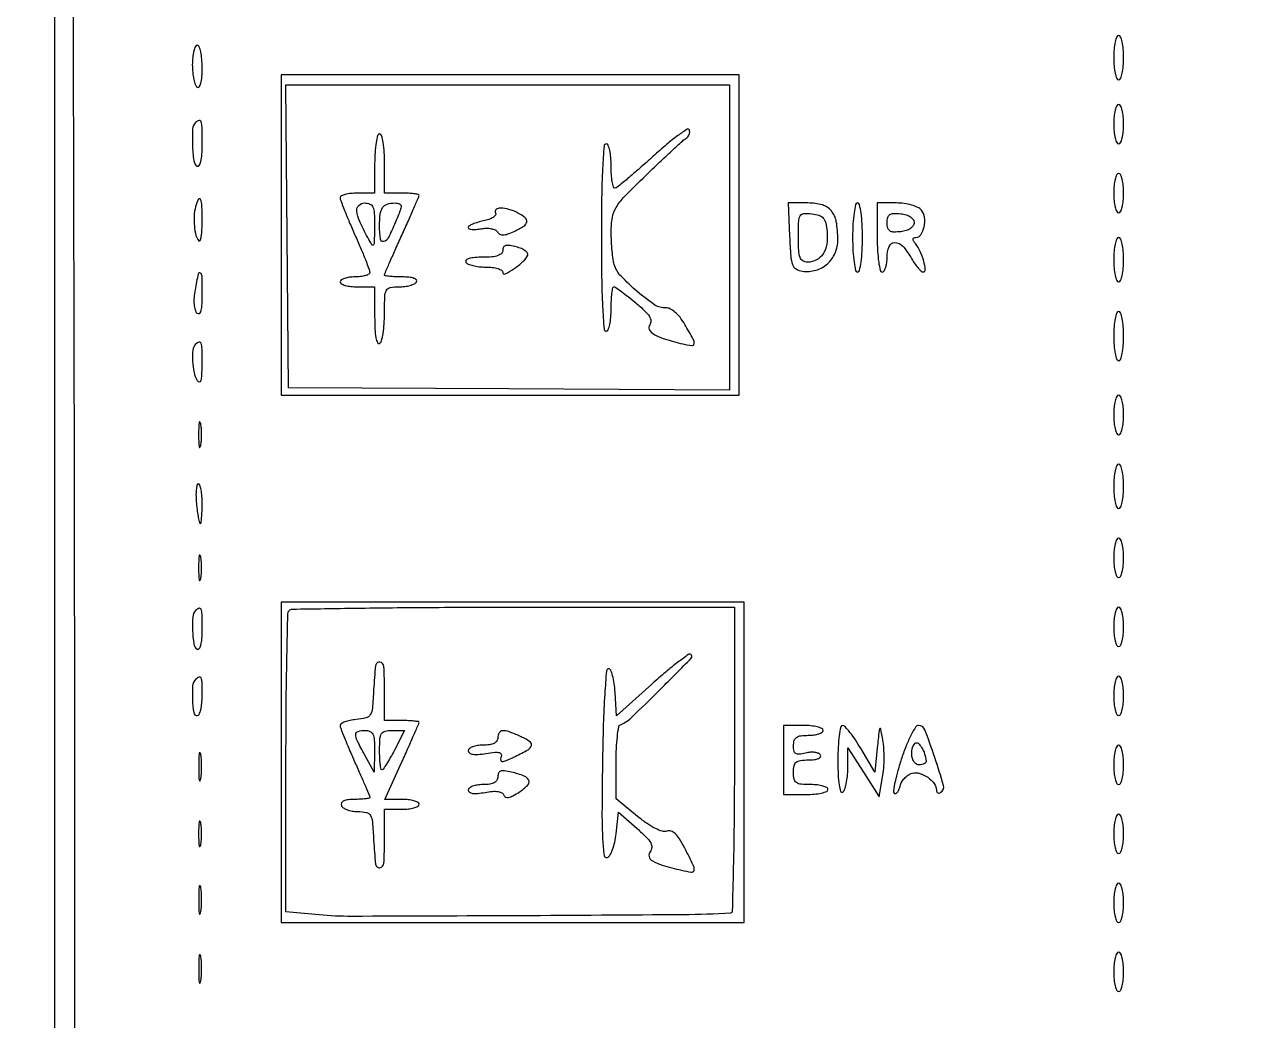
# Model space of a CAD drawing. Header units: millimetres. Extents: x 42961 to 43381, y 28224 to 28521.
# Drawn here: x 43119.85 to 43142.12, y 28330.72 to 28348.87 of the extents above; entities that cross this region are included whole.
import ezdxf

# ---------------------------------------------------------------- set-up
doc = ezdxf.new("R2010")
doc.units = ezdxf.units.MM

msp = doc.modelspace()

# ---------------------------------------------------------------- linework, layer by layer
for points in [[(43120.393, 28372.918), (43120.394, 28347.157), (43120.395, 28321.396), (43137.249, 28321.336, 0.000121), (43144.172, 28321.314, 0.000124), (43151.037, 28321.294, 0.00012), (43156.994, 28321.28, 0.000523), (43160.519, 28321.277), (43166.936, 28321.277)], [(43120.772, 28321.755), (43120.766, 28335.01, 0.000338), (43120.759, 28340.97, 0.000211), (43120.743, 28347.953, 0.000212), (43120.722, 28354.834, 0.000386), (43120.698, 28360.457)]]:
    msp.add_lwpolyline(points, format="xyb")
for points in [[(43122.908, 28348.136, 0.023552), (43122.915, 28347.996, 0.030444), (43122.935, 28347.869, 0.031293), (43122.963, 28347.769, 0.17067), (43122.998, 28347.726, 0.397171), (43123.035, 28347.734, 0.091154), (43123.064, 28347.797, 0.045191), (43123.082, 28347.914, 0.016966), (43123.088, 28348.08, 0.020671), (43123.081, 28348.237, 0.033326), (43123.062, 28348.369, 0.036254), (43123.033, 28348.465, 0.312055), (43122.998, 28348.489, 0.293924), (43122.963, 28348.467, 0.044731), (43122.935, 28348.386, 0.038191), (43122.915, 28348.271, 0.023957)], [(43139.703, 28348.265, 0.020945), (43139.71, 28348.11, 0.033738), (43139.729, 28347.98, 0.036969), (43139.758, 28347.885, 0.31052), (43139.793, 28347.861, 0.31052), (43139.828, 28347.885, 0.036969), (43139.856, 28347.98, 0.033738), (43139.876, 28348.11, 0.020945), (43139.883, 28348.265, 0.020945), (43139.876, 28348.42, 0.033738), (43139.856, 28348.55, 0.036969), (43139.828, 28348.645, 0.31052), (43139.793, 28348.669, 0.31052), (43139.758, 28348.645, 0.036969), (43139.729, 28348.55, 0.033738), (43139.71, 28348.42, 0.020945)], [(43139.703, 28347.053, 0.023598), (43139.71, 28346.915, 0.037669), (43139.729, 28346.799, 0.04382), (43139.758, 28346.716, 0.295869), (43139.793, 28346.693, 0.295869), (43139.828, 28346.716, 0.04382), (43139.856, 28346.799, 0.037669), (43139.876, 28346.915, 0.023598), (43139.883, 28347.053, 0.023598), (43139.876, 28347.19, 0.037669), (43139.856, 28347.306, 0.04382), (43139.828, 28347.389, 0.295869), (43139.793, 28347.412, 0.295869), (43139.758, 28347.389, 0.04382), (43139.729, 28347.306, 0.037669), (43139.71, 28347.19, 0.023598)], [(43122.968, 28347.082, 0.18352), (43122.914, 28346.961, 0.024284), (43122.91, 28346.674, 0.022912), (43122.934, 28346.388, 0.225686), (43122.998, 28346.289, 0.420328), (43123.035, 28346.298, 0.077973), (43123.064, 28346.371, 0.040398), (43123.082, 28346.502, 0.014995), (43123.088, 28346.688, 0.00475), (43123.085, 28346.992, 0.069039), (43123.068, 28347.098, 0.409109), (43123.03, 28347.119, 0.127723)], [(43131.306, 28346.467, -0.004694), (43131.06, 28346.246, -0.007144), (43130.842, 28346.06, -0.003127), (43130.654, 28345.905, -0.158321), (43130.61, 28345.888, -0.353833), (43130.583, 28345.908, -0.024088), (43130.562, 28346.005, -0.025974), (43130.547, 28346.134, -0.015678), (43130.542, 28346.289, 0.020945), (43130.536, 28346.444, 0.033738), (43130.516, 28346.575, 0.036969), (43130.487, 28346.669, 0.31052), (43130.452, 28346.693, 0.393821), (43130.412, 28346.655, 0.004385), (43130.386, 28346.244, 0.009325), (43130.368, 28345.711, 0.003821), (43130.363, 28344.987, 0.003821), (43130.368, 28344.263, 0.009325), (43130.386, 28343.729, 0.004385), (43130.412, 28343.319, 0.393821), (43130.452, 28343.28, 0.31052), (43130.487, 28343.304, 0.036969), (43130.516, 28343.399, 0.033738), (43130.536, 28343.53, 0.020945), (43130.542, 28343.685, -0.011835), (43130.546, 28343.84, -0.019517), (43130.557, 28343.97, -0.014286), (43130.573, 28344.072, -0.361706), (43130.593, 28344.089, -0.153424), (43130.626, 28344.079, -0.00572), (43130.731, 28344.003, -0.009896), (43130.854, 28343.909, -0.006747), (43130.991, 28343.798, -0.016377), (43131.152, 28343.653, -0.061275), (43131.239, 28343.547, -0.120519), (43131.266, 28343.465, -0.196229), (43131.244, 28343.395, 0.305109), (43131.236, 28343.311, 0.139912), (43131.317, 28343.227, 0.055313), (43131.513, 28343.141, 0.014001), (43131.848, 28343.047, 0.031315), (43132.012, 28343.017, 0.420473), (43132.055, 28343.051, 0.152591), (43132.037, 28343.137, 0.006679), (43131.884, 28343.404, 0.03202), (43131.797, 28343.533, 0.050017), (43131.704, 28343.629, 0.061968), (43131.614, 28343.689, 0.135176), (43131.534, 28343.705, -0.169512), (43131.341, 28343.757, -0.026026), (43131.02, 28344, -0.028315), (43130.723, 28344.28, -0.115809), (43130.599, 28344.493, -0.039473), (43130.578, 28344.589, -0.011113), (43130.56, 28344.742, -0.011131), (43130.548, 28344.917, -0.011525), (43130.543, 28345.089, -0.040746), (43130.564, 28345.352, -0.097709), (43130.632, 28345.534, -0.055991), (43130.785, 28345.732, -0.006878), (43131.174, 28346.119, -0.0026), (43131.423, 28346.358, -0.003614), (43131.649, 28346.569, -0.002238), (43131.841, 28346.745, -0.045687), (43131.903, 28346.792, 0.080442), (43131.938, 28346.822, 0.075773), (43131.963, 28346.862, 0.079428), (43131.973, 28346.906, 0.104496), (43131.968, 28346.947, 0.484086), (43131.928, 28346.96, 0.013727), (43131.759, 28346.845, 0.018081), (43131.549, 28346.68, 0.010184)], [(43126.231, 28346.334), (43126.231, 28345.795), (43125.917, 28345.795, 0.024468), (43125.797, 28345.789, 0.038933), (43125.695, 28345.771, 0.046022), (43125.623, 28345.745, 0.291166), (43125.603, 28345.714, 0.090288), (43125.613, 28345.659, 0.004023), (43125.682, 28345.48, 0.006665), (43125.769, 28345.268, 0.004706), (43125.872, 28345.032, -0.004706), (43125.975, 28344.796, -0.006665), (43126.062, 28344.584, -0.004023), (43126.132, 28344.404, -0.090288), (43126.142, 28344.35, -0.269572), (43126.123, 28344.318, -0.056062), (43126.062, 28344.292, -0.0448), (43125.975, 28344.274, -0.02862), (43125.872, 28344.268, 0.031626), (43125.769, 28344.262, 0.048861), (43125.682, 28344.242, 0.06271), (43125.621, 28344.213, 0.254951), (43125.603, 28344.179, 0.277684), (43125.623, 28344.144, 0.052312), (43125.695, 28344.115, 0.042582), (43125.797, 28344.095, 0.027026), (43125.917, 28344.089), (43126.231, 28344.089), (43126.231, 28343.545, 0.012167), (43126.237, 28343.318, 0.033287), (43126.255, 28343.16, 0.058059), (43126.283, 28343.068, 0.455789), (43126.321, 28343.056, 0.194165), (43126.356, 28343.104, 0.021638), (43126.385, 28343.239, 0.023783), (43126.404, 28343.409, 0.017115), (43126.411, 28343.6, -0.00823), (43126.416, 28343.916, -0.116174), (43126.446, 28344.025, -0.229326), (43126.515, 28344.075, -0.043414), (43126.675, 28344.089, 0.031397), (43126.78, 28344.095, 0.037109), (43126.878, 28344.115, 0.040338), (43126.956, 28344.144, 0.146547), (43126.995, 28344.179, 0.336396), (43126.991, 28344.214, 0.125298), (43126.946, 28344.243, 0.059005), (43126.857, 28344.263, 0.023007), (43126.731, 28344.268, -0.00989), (43126.608, 28344.271, -0.016367), (43126.505, 28344.278, -0.010271), (43126.423, 28344.289, -0.37204), (43126.411, 28344.302, -0.102118), (43126.416, 28344.327, -0.000705), (43126.503, 28344.528, -0.002706), (43126.605, 28344.759, -0.001723), (43126.725, 28345.026, 0.002041), (43126.846, 28345.293, 0.00317), (43126.947, 28345.524, 0.000963), (43127.034, 28345.726, 0.101068), (43127.04, 28345.755, 0.361209), (43127.026, 28345.771, 0.014486), (43126.947, 28345.783, 0.019665), (43126.846, 28345.792, 0.011926), (43126.725, 28345.795), (43126.411, 28345.795), (43126.411, 28346.334, 0.015416), (43126.405, 28346.542, 0.025878), (43126.385, 28346.716, 0.024068), (43126.357, 28346.846, 0.339565), (43126.321, 28346.873, 0.339565), (43126.286, 28346.846, 0.024068), (43126.258, 28346.716, 0.025878), (43126.238, 28346.542, 0.015416)], [(43139.703, 28345.795, 0.023598), (43139.71, 28345.657, 0.037669), (43139.729, 28345.541, 0.04382), (43139.758, 28345.458, 0.295869), (43139.793, 28345.436, 0.295869), (43139.828, 28345.458, 0.04382), (43139.856, 28345.541, 0.037669), (43139.876, 28345.657, 0.023598), (43139.883, 28345.795, 0.023598), (43139.876, 28345.933, 0.037669), (43139.856, 28346.049, 0.04382), (43139.828, 28346.132, 0.295869), (43139.793, 28346.154, 0.295869), (43139.758, 28346.132, 0.04382), (43139.729, 28346.049, 0.037669), (43139.71, 28345.933, 0.023598)], [(43122.967, 28345.548, 0.05577), (43122.941, 28345.386, 0.035685), (43122.945, 28345.195, 0.034559), (43122.974, 28345.022, 0.138754), (43123.026, 28344.929, 0.547947), (43123.05, 28344.934, 0.045075), (43123.07, 28345.008, 0.02889), (43123.084, 28345.13, 0.013858), (43123.088, 28345.286, 0.009503), (43123.083, 28345.569, 0.099136), (43123.056, 28345.682, 0.634199), (43123.017, 28345.682, 0.044472)], [(43126.228, 28345.189, -0.002885), (43126.224, 28344.909, -0.13295), (43126.208, 28344.854, -0.561354), (43126.18, 28344.854, -0.01407), (43126.104, 28344.987, -0.017129), (43125.956, 28345.288, -0.082485), (43125.908, 28345.473, -0.221878), (43125.943, 28345.573, -0.200188), (43126.046, 28345.616, -0.097621), (43126.144, 28345.596, -0.197028), (43126.199, 28345.542, -0.090964), (43126.224, 28345.43, -0.012244)], [(43126.606, 28345.257, -0.015935), (43126.479, 28344.978, -0.22873), (43126.395, 28344.913, -0.442394), (43126.335, 28344.956, -0.028693), (43126.321, 28345.196, -0.026599), (43126.333, 28345.414, -0.120288), (43126.376, 28345.533, -0.175377), (43126.459, 28345.595, -0.07291), (43126.599, 28345.616, -0.077308), (43126.683, 28345.602, -0.320684), (43126.712, 28345.564, -0.098709), (43126.698, 28345.482, -0.006238)], [(43133.794, 28345.009, 0.007651), (43133.815, 28344.647, 0.069645), (43133.849, 28344.493, 0.169208), (43133.913, 28344.415, 0.102101), (43134.028, 28344.374, 0.105585), (43134.272, 28344.391, 0.112583), (43134.483, 28344.507, 0.111016), (43134.624, 28344.704, 0.100366), (43134.674, 28344.95, 0.041903), (43134.646, 28345.274, 0.130636), (43134.556, 28345.472, 0.155041), (43134.391, 28345.58, 0.067204), (43134.127, 28345.616), (43133.767, 28345.616)], [(43134.943, 28344.987, 0.01259), (43134.949, 28344.739, 0.022889), (43134.969, 28344.538, 0.020168), (43134.996, 28344.387, 0.350432), (43135.033, 28344.358, 0.350432), (43135.069, 28344.387, 0.020168), (43135.097, 28344.538, 0.022889), (43135.116, 28344.739, 0.01259), (43135.123, 28344.987, 0.01259), (43135.116, 28345.234, 0.022889), (43135.097, 28345.436, 0.020168), (43135.069, 28345.586, 0.350432), (43135.033, 28345.616, 0.350432), (43134.996, 28345.586, 0.020168), (43134.969, 28345.436, 0.022889), (43134.949, 28345.234, 0.01259)], [(43135.392, 28344.987, 0.01259), (43135.398, 28344.739, 0.022889), (43135.418, 28344.538, 0.020168), (43135.445, 28344.387, 0.350432), (43135.482, 28344.358, 0.254951), (43135.516, 28344.377, 0.06271), (43135.545, 28344.437, 0.048861), (43135.565, 28344.524, 0.031626), (43135.572, 28344.628, -0.092357), (43135.608, 28344.825, -0.309636), (43135.711, 28344.895, -0.210462), (43135.853, 28344.833, -0.05632), (43136.002, 28344.628, 0.019123), (43136.066, 28344.525, 0.02626), (43136.132, 28344.438, 0.025086), (43136.192, 28344.374, 0.193333), (43136.229, 28344.359, 0.444165), (43136.268, 28344.401, 0.04306), (43136.24, 28344.555, 0.040863), (43136.175, 28344.734, 0.061538), (43136.089, 28344.875, -0.031743), (43136.053, 28344.925, -0.149042), (43136.044, 28344.959, -0.28435), (43136.058, 28344.979, -0.105052), (43136.094, 28344.987, 0.254619), (43136.187, 28345.038, 0.092543), (43136.246, 28345.182, 0.081928), (43136.253, 28345.355, 0.143506), (43136.197, 28345.485, 0.111005), (43136.131, 28345.536, 0.039419), (43136.019, 28345.578, 0.036352), (43135.883, 28345.606, 0.033244), (43135.74, 28345.616), (43135.392, 28345.616)], [(43128.432, 28345.435, -0.286815), (43128.432, 28345.396, -0.105327), (43128.392, 28345.354, -0.063977), (43128.315, 28345.317, -0.03361), (43128.213, 28345.289, 0.021689), (43128.108, 28345.263, 0.032633), (43128.019, 28345.231, 0.034206), (43127.954, 28345.197, 0.260515), (43127.938, 28345.168, 0.32141), (43127.954, 28345.145, 0.059012), (43128.006, 28345.134, 0.044176), (43128.082, 28345.134, 0.025854), (43128.172, 28345.146, -0.043753), (43128.266, 28345.156, -0.05101), (43128.356, 28345.148, -0.058456), (43128.428, 28345.125, -0.149546), (43128.469, 28345.089, 0.13476), (43128.513, 28345.049, 0.129415), (43128.572, 28345.035, 0.077255), (43128.654, 28345.051, 0.023246), (43128.773, 28345.099, 0.027856), (43128.949, 28345.193, 0.208186), (43129.002, 28345.269, 0.28122), (43128.976, 28345.344, 0.046649), (43128.842, 28345.433, 0.049745), (43128.679, 28345.5, 0.071984), (43128.526, 28345.523, 0.167506), (43128.443, 28345.495, 0.383742)], [(43134.478, 28345.093, -0.060849), (43134.472, 28344.865, -0.105362), (43134.406, 28344.689, -0.129935), (43134.286, 28344.578, -0.122267), (43134.124, 28344.538, -0.128899), (43134.037, 28344.56, -0.177616), (43133.986, 28344.621, -0.077133), (43133.961, 28344.743, -0.011744), (43133.955, 28344.993, -0.00852), (43133.96, 28345.284, -0.123298), (43133.988, 28345.383, -0.250661), (43134.054, 28345.423, -0.044569), (43134.202, 28345.419, -0.048112), (43134.333, 28345.391, -0.141546), (43134.408, 28345.341, -0.121159), (43134.452, 28345.252, -0.030887)], [(43136.066, 28345.256, -0.154584), (43136.048, 28345.2, -0.093669), (43135.997, 28345.151, -0.072136), (43135.919, 28345.114, -0.045313), (43135.819, 28345.093, -0.030541), (43135.69, 28345.086, -0.145046), (43135.62, 28345.108, -0.189807), (43135.583, 28345.16, -0.05926), (43135.572, 28345.256, -0.05926), (43135.583, 28345.353, -0.189807), (43135.62, 28345.405, -0.145046), (43135.69, 28345.426, -0.030541), (43135.819, 28345.419, -0.045313), (43135.919, 28345.399, -0.072136), (43135.997, 28345.362, -0.093669), (43136.048, 28345.313, -0.154584)], [(43139.703, 28344.583, 0.020945), (43139.71, 28344.428, 0.033738), (43139.729, 28344.297, 0.036969), (43139.758, 28344.203, 0.31052), (43139.793, 28344.179, 0.31052), (43139.828, 28344.203, 0.036969), (43139.856, 28344.297, 0.033738), (43139.876, 28344.428, 0.020945), (43139.883, 28344.583, 0.020945), (43139.876, 28344.738, 0.033738), (43139.856, 28344.868, 0.036969), (43139.828, 28344.963, 0.31052), (43139.793, 28344.987, 0.31052), (43139.758, 28344.963, 0.036969), (43139.729, 28344.868, 0.033738), (43139.71, 28344.738, 0.020945)], [(43128.566, 28344.755, -0.198151), (43128.543, 28344.698, -0.113793), (43128.479, 28344.658, -0.063304), (43128.369, 28344.634, -0.02056), (43128.202, 28344.628, 0.019531), (43128.056, 28344.622, 0.051222), (43127.952, 28344.603, 0.106919), (43127.898, 28344.574, 0.369423), (43127.893, 28344.538, 0.159713), (43127.934, 28344.503, 0.035556), (43128.023, 28344.474, 0.033489), (43128.135, 28344.455, 0.026918), (43128.257, 28344.448, -0.029532), (43128.376, 28344.441, -0.046049), (43128.476, 28344.42, -0.05814), (43128.545, 28344.389, -0.26504), (43128.566, 28344.352, 0.55499), (43128.611, 28344.324, 0.037192), (43128.768, 28344.416, 0.033371), (43128.935, 28344.549, 0.099395), (43129.021, 28344.666, 0.271934), (43129.018, 28344.703, 0.080821), (43128.976, 28344.744, 0.056563), (43128.905, 28344.784, 0.033847), (43128.813, 28344.815, 0.023452), (43128.693, 28344.842, 0.102678), (43128.621, 28344.839, 0.201627), (43128.581, 28344.81, 0.134099)], [(43122.957, 28344.032, 0.027465), (43122.939, 28343.893, 0.039553), (43122.939, 28343.77, 0.046438), (43122.957, 28343.67, 0.130041), (43122.992, 28343.61, 0.292815), (43123.034, 28343.601, 0.236841), (43123.065, 28343.635, 0.060009), (43123.083, 28343.741, 0.011705), (43123.088, 28343.936, 0.004835), (43123.085, 28344.281, 0.233778), (43123.054, 28344.34, 0.543132), (43123.016, 28344.326, 0.006994)], [(43139.703, 28343.191, 0.01883), (43139.71, 28343.018, 0.03053), (43139.729, 28342.873, 0.031449), (43139.758, 28342.767, 0.322437), (43139.793, 28342.742, 0.322437), (43139.828, 28342.767, 0.031449), (43139.856, 28342.873, 0.03053), (43139.876, 28343.018, 0.01883), (43139.883, 28343.191, 0.01883), (43139.876, 28343.363, 0.03053), (43139.856, 28343.508, 0.031449), (43139.828, 28343.614, 0.322437), (43139.793, 28343.64, 0.322437), (43139.758, 28343.614, 0.031449), (43139.729, 28343.508, 0.03053), (43139.71, 28343.363, 0.01883)], [(43122.968, 28343.041, 0.171479), (43122.918, 28342.937, 0.037897), (43122.912, 28342.736, 0.03975), (43122.939, 28342.528, 0.092612), (43122.998, 28342.382, 0.212321), (43123.036, 28342.358, 0.375494), (43123.066, 28342.376, 0.063395), (43123.082, 28342.474, 0.009431), (43123.087, 28342.674, 0.005134), (43123.085, 28342.96, 0.073861), (43123.068, 28343.06, 0.415707), (43123.03, 28343.079, 0.117557)], [(43139.703, 28341.754, 0.023598), (43139.71, 28341.616, 0.037669), (43139.729, 28341.5, 0.04382), (43139.758, 28341.417, 0.295869), (43139.793, 28341.394, 0.295869), (43139.828, 28341.417, 0.04382), (43139.856, 28341.5, 0.037669), (43139.876, 28341.616, 0.023598), (43139.883, 28341.754, 0.023598), (43139.876, 28341.891, 0.037669), (43139.856, 28342.007, 0.04382), (43139.828, 28342.09, 0.295869), (43139.793, 28342.113, 0.295869), (43139.758, 28342.09, 0.04382), (43139.729, 28342.007, 0.037669), (43139.71, 28341.891, 0.023598)], [(43123.023, 28341.394, 0.008087), (43123.025, 28341.25, 0.039503), (43123.034, 28341.168, 0.611425), (43123.047, 28341.164, 0.142433), (43123.061, 28341.192, 0.029693), (43123.074, 28341.284, 0.017887), (43123.078, 28341.394, 0.017887), (43123.074, 28341.504, 0.029693), (43123.061, 28341.596, 0.142433), (43123.047, 28341.624, 0.611425), (43123.034, 28341.62, 0.039503), (43123.025, 28341.539, 0.008087)], [(43139.703, 28340.451, 0.020945), (43139.71, 28340.296, 0.033738), (43139.729, 28340.166, 0.036969), (43139.758, 28340.071, 0.31052), (43139.793, 28340.047, 0.31052), (43139.828, 28340.071, 0.036969), (43139.856, 28340.166, 0.033738), (43139.876, 28340.296, 0.020945), (43139.883, 28340.451, 0.020945), (43139.876, 28340.606, 0.033738), (43139.856, 28340.737, 0.036969), (43139.828, 28340.832, 0.31052), (43139.793, 28340.856, 0.31052), (43139.758, 28340.832, 0.036969), (43139.729, 28340.737, 0.033738), (43139.71, 28340.606, 0.020945)], [(43122.983, 28340.137, 0.009175), (43122.998, 28339.999, 0.014988), (43123.017, 28339.883, 0.008689), (43123.037, 28339.79, 0.349332), (43123.052, 28339.778, 0.375272), (43123.067, 28339.79, 0.009085), (43123.078, 28339.883, 0.015344), (43123.085, 28339.999, 0.009263), (43123.088, 28340.137, 0.018271), (43123.083, 28340.275, 0.029671), (43123.067, 28340.391, 0.029992), (43123.045, 28340.476, 0.325612), (43123.018, 28340.496, 0.349806), (43122.993, 28340.476, 0.031602), (43122.979, 28340.391, 0.030261), (43122.975, 28340.275, 0.018125)], [(43139.703, 28339.149, 0.023598), (43139.71, 28339.011, 0.037669), (43139.729, 28338.895, 0.04382), (43139.758, 28338.812, 0.295869), (43139.793, 28338.79, 0.295869), (43139.828, 28338.812, 0.04382), (43139.856, 28338.895, 0.037669), (43139.876, 28339.011, 0.023598), (43139.883, 28339.149, 0.023598), (43139.876, 28339.287, 0.037669), (43139.856, 28339.403, 0.04382), (43139.828, 28339.486, 0.295869), (43139.793, 28339.508, 0.295869), (43139.758, 28339.486, 0.04382), (43139.729, 28339.403, 0.037669), (43139.71, 28339.287, 0.023598)], [(43123.023, 28338.969, 0.008087), (43123.025, 28338.825, 0.039503), (43123.034, 28338.743, 0.611425), (43123.047, 28338.74, 0.142433), (43123.061, 28338.767, 0.029693), (43123.074, 28338.859, 0.017887), (43123.078, 28338.969, 0.017887), (43123.074, 28339.08, 0.029693), (43123.061, 28339.172, 0.142433), (43123.047, 28339.199, 0.611425), (43123.034, 28339.196, 0.039503), (43123.025, 28339.114, 0.008087)], [(43122.968, 28338.191, 0.178772), (43122.915, 28338.075, 0.030087), (43122.911, 28337.827, 0.028841), (43122.935, 28337.582, 0.218208), (43122.998, 28337.488, 0.397171), (43123.035, 28337.495, 0.091154), (43123.064, 28337.558, 0.045191), (43123.082, 28337.675, 0.016966), (43123.088, 28337.842, 0.005399), (43123.085, 28338.116, 0.07726), (43123.068, 28338.212, 0.417401), (43123.03, 28338.23, 0.111586)], [(43132.788, 28335.467, -0.002267), (43132.783, 28334.399, -0.00377), (43132.768, 28333.499, -0.000574), (43132.748, 28332.707, -0.38702), (43132.72, 28332.678, -0.015007), (43131.856, 28332.646, -0.000674), (43128.877, 28332.628, -0.000457), (43125.809, 28332.617, -0.02413), (43125.221, 28332.644), (43124.615, 28332.701), (43124.615, 28335.416, -0.002064), (43124.619, 28336.461, -0.003329), (43124.632, 28337.351, -0.00063), (43124.65, 28338.134, -0.192658), (43124.675, 28338.191, -0.194802), (43124.732, 28338.216, -0.000294), (43125.9, 28338.233, -0.002271), (43127.213, 28338.247, -0.001392), (43128.761, 28338.251), (43132.788, 28338.251)], [(43139.703, 28337.892, 0.023598), (43139.71, 28337.754, 0.037669), (43139.729, 28337.638, 0.04382), (43139.758, 28337.555, 0.295869), (43139.793, 28337.532, 0.295869), (43139.828, 28337.555, 0.04382), (43139.856, 28337.638, 0.037669), (43139.876, 28337.754, 0.023598), (43139.883, 28337.892, 0.023598), (43139.876, 28338.029, 0.037669), (43139.856, 28338.145, 0.04382), (43139.828, 28338.228, 0.295869), (43139.793, 28338.251, 0.295869), (43139.758, 28338.228, 0.04382), (43139.729, 28338.145, 0.037669), (43139.71, 28338.029, 0.023598)], [(43131.284, 28336.85), (43130.642, 28336.269), (43130.615, 28336.699, 0.019597), (43130.598, 28336.863, 0.03109), (43130.569, 28337.002, 0.032089), (43130.534, 28337.104, 0.302738), (43130.497, 28337.128, 0.390479), (43130.456, 28337.091, 0.00401), (43130.425, 28336.666, 0.009039), (43130.399, 28336.121, 0.003864), (43130.383, 28335.391, 0.002558), (43130.375, 28334.496, 0.014157), (43130.387, 28334.015, 0.0195), (43130.413, 28333.729, 0.470089), (43130.473, 28333.692, 0.19023), (43130.52, 28333.731, 0.036694), (43130.567, 28333.834, 0.034363), (43130.607, 28333.969, 0.025782), (43130.632, 28334.122), (43130.677, 28334.514), (43131.016, 28334.216, -0.014838), (43131.183, 28334.059, -0.069083), (43131.264, 28333.954, -0.143939), (43131.283, 28333.872, -0.159998), (43131.253, 28333.796, 0.241862), (43131.233, 28333.707, 0.196992), (43131.293, 28333.628, 0.063681), (43131.47, 28333.551, 0.011122), (43131.822, 28333.458, 0.027057), (43132.005, 28333.424, 0.407638), (43132.052, 28333.459, 0.151502), (43132.039, 28333.549, 0.005509), (43131.884, 28333.861, 0.020886), (43131.79, 28334.027, 0.064092), (43131.709, 28334.127, 0.110446), (43131.633, 28334.172, 0.173178), (43131.558, 28334.17, -0.1676), (43131.476, 28334.168, -0.041997), (43131.349, 28334.218, -0.034998), (43131.196, 28334.309, -0.02021), (43131.025, 28334.438), (43130.632, 28334.76), (43130.632, 28335.42, -0.011298), (43130.638, 28335.676, -0.01745), (43130.655, 28335.895, -0.012024), (43130.68, 28336.072, -0.268263), (43130.712, 28336.11, 0.101523), (43130.9, 28336.229, 0.004699), (43131.442, 28336.758, 0.0022), (43132.003, 28337.322, 0.481936), (43131.996, 28337.388, 0.301789), (43131.948, 28337.386, 0.007207), (43131.758, 28337.247, 0.013401), (43131.536, 28337.069, 0.0084)], [(43126.213, 28336.747, -0.008706), (43126.19, 28336.412, -0.111137), (43126.152, 28336.293, -0.199512), (43126.073, 28336.234, -0.039346), (43125.895, 28336.202, 0.02423), (43125.783, 28336.186, 0.03725), (43125.688, 28336.16, 0.04224), (43125.621, 28336.129, 0.271379), (43125.603, 28336.098, 0.091439), (43125.612, 28336.047, 0.003599), (43125.682, 28335.868, 0.006272), (43125.769, 28335.658, 0.00438), (43125.872, 28335.422, -0.002122), (43125.975, 28335.189, -0.003283), (43126.062, 28334.987, -0.001044), (43126.136, 28334.812, -0.099311), (43126.142, 28334.785, -0.35869), (43126.13, 28334.77, -0.015512), (43126.06, 28334.759, -0.020408), (43125.971, 28334.751, -0.012388), (43125.865, 28334.748, 0.028263), (43125.748, 28334.742, 0.078059), (43125.669, 28334.72, 0.148922), (43125.629, 28334.685, 0.222721), (43125.624, 28334.64, 0.168639), (43125.656, 28334.597, 0.055559), (43125.727, 28334.562, 0.047948), (43125.82, 28334.537, 0.038514), (43125.923, 28334.527, -0.049412), (43126.081, 28334.51, -0.216091), (43126.155, 28334.455, -0.106387), (43126.191, 28334.338, -0.008206), (43126.213, 28334.007, 0.013306), (43126.248, 28333.566, 0.416505), (43126.326, 28333.504, 0.366675), (43126.399, 28333.582, 0.012961), (43126.411, 28334.03), (43126.411, 28334.569), (43126.725, 28334.569, 0.027026), (43126.846, 28334.575, 0.042582), (43126.947, 28334.595, 0.052312), (43127.019, 28334.624, 0.277684), (43127.04, 28334.659, 0.276654), (43127.019, 28334.693, 0.05279), (43126.948, 28334.722, 0.042862), (43126.847, 28334.742, 0.027225), (43126.728, 28334.748), (43126.415, 28334.748), (43126.728, 28335.433, 0.001735), (43126.847, 28335.698, 0.002724), (43126.948, 28335.927, 0.000714), (43127.034, 28336.127, 0.102078), (43127.04, 28336.152, 0.371169), (43127.028, 28336.165, 0.010597), (43126.947, 28336.175, 0.016639), (43126.846, 28336.183, 0.010058), (43126.725, 28336.185), (43126.411, 28336.185), (43126.411, 28336.724, 0.012961), (43126.399, 28337.172, 0.366675), (43126.326, 28337.25, 0.416505), (43126.248, 28337.188, 0.013306)], [(43122.968, 28336.934, 0.178711), (43122.914, 28336.817, 0.030871), (43122.91, 28336.569, 0.028398), (43122.935, 28336.329, 0.368378), (43122.998, 28336.275, 0.295869), (43123.033, 28336.298, 0.04382), (43123.062, 28336.381, 0.037669), (43123.081, 28336.497, 0.023598), (43123.088, 28336.634, 0.006358), (43123.085, 28336.876, 0.089002), (43123.067, 28336.961, 0.422338), (43123.031, 28336.976, 0.094588)], [(43139.703, 28336.634, 0.023598), (43139.71, 28336.497, 0.037669), (43139.729, 28336.381, 0.04382), (43139.758, 28336.298, 0.295869), (43139.793, 28336.275, 0.295869), (43139.828, 28336.298, 0.04382), (43139.856, 28336.381, 0.037669), (43139.876, 28336.497, 0.023598), (43139.883, 28336.634, 0.023598), (43139.876, 28336.772, 0.037669), (43139.856, 28336.888, 0.04382), (43139.828, 28336.971, 0.295869), (43139.793, 28336.994, 0.295869), (43139.758, 28336.971, 0.04382), (43139.729, 28336.888, 0.037669), (43139.71, 28336.772, 0.023598)], [(43126.228, 28335.624), (43126.224, 28335.242), (43126.052, 28335.557, -0.009445), (43125.913, 28335.821, -0.116301), (43125.887, 28335.931, -0.328862), (43125.928, 28335.987, -0.075119), (43126.052, 28336.006, -0.097836), (43126.144, 28335.987, -0.189459), (43126.198, 28335.936, -0.095443), (43126.223, 28335.833, -0.015247)], [(43126.591, 28335.646, -0.008897), (43126.517, 28335.509, -0.013729), (43126.448, 28335.393, -0.00802), (43126.388, 28335.3, -0.249086), (43126.364, 28335.287, -0.364825), (43126.347, 28335.302, -0.013042), (43126.334, 28335.393, -0.018584), (43126.324, 28335.509, -0.011256), (43126.321, 28335.646, -0.016119), (43126.328, 28335.855, -0.12509), (43126.358, 28335.948, -0.201482), (43126.421, 28335.992, -0.053368), (43126.547, 28336.006), (43126.774, 28336.006)], [(43128.477, 28335.871, -0.152103), (43128.458, 28335.813, -0.12651), (43128.409, 28335.77, -0.082504), (43128.326, 28335.744, -0.033607), (43128.207, 28335.736, 0.035873), (43128.104, 28335.729, 0.054315), (43128.017, 28335.706, 0.071064), (43127.957, 28335.674, 0.235869), (43127.938, 28335.635, 0.257182), (43127.96, 28335.595, 0.103416), (43128.02, 28335.572, 0.057289), (43128.12, 28335.569, 0.020918), (43128.26, 28335.585, -0.013534), (43128.425, 28335.608, -0.093543), (43128.507, 28335.601, -0.278125), (43128.538, 28335.569, -0.147501), (43128.534, 28335.511, 0.138311), (43128.529, 28335.459, 0.384288), (43128.556, 28335.438, 0.082703), (43128.63, 28335.457, 0.0087), (43128.795, 28335.532, 0.016674), (43129.03, 28335.654, 0.213734), (43129.088, 28335.731, 0.318699), (43129.056, 28335.805, 0.031523), (43128.877, 28335.901, 0.019454), (43128.677, 28335.983, 0.106856), (43128.562, 28335.999, 0.24685), (43128.501, 28335.96, 0.132431)], [(43133.686, 28335.467), (43133.686, 28334.838), (43134.09, 28334.838, 0.020945), (43134.245, 28334.845, 0.033738), (43134.375, 28334.865, 0.036969), (43134.47, 28334.893, 0.31052), (43134.494, 28334.928, 0.277684), (43134.473, 28334.963, 0.052312), (43134.402, 28334.991, 0.042582), (43134.3, 28335.011, 0.027026), (43134.18, 28335.018, -0.021436), (43134.003, 28335.025, -0.13443), (43133.919, 28335.056, -0.189121), (43133.878, 28335.12, -0.050766), (43133.865, 28335.242, -0.047998), (43133.877, 28335.362, -0.175205), (43133.915, 28335.426, -0.143454), (43133.991, 28335.458, -0.02882), (43134.14, 28335.467, 0.027851), (43134.247, 28335.473, 0.069877), (43134.322, 28335.492, 0.14757), (43134.358, 28335.522, 0.295119), (43134.359, 28335.557, 0.163891), (43134.322, 28335.588, 0.060101), (43134.255, 28335.604, 0.051461), (43134.172, 28335.607, 0.041915), (43134.084, 28335.592, -0.030987), (43133.968, 28335.571, -0.169685), (43133.907, 28335.584, -0.208717), (43133.875, 28335.63, -0.049391), (43133.865, 28335.727, -0.071734), (43133.879, 28335.821, -0.169534), (43133.92, 28335.878, -0.12335), (43133.997, 28335.908, -0.03043), (43134.135, 28335.916, 0.031626), (43134.238, 28335.922, 0.048861), (43134.325, 28335.942, 0.06271), (43134.385, 28335.971, 0.254951), (43134.404, 28336.006, 0.295869), (43134.382, 28336.04, 0.04382), (43134.299, 28336.069, 0.037669), (43134.183, 28336.089, 0.023598), (43134.045, 28336.096), (43133.686, 28336.096)], [(43134.674, 28335.462, 0.010235), (43134.679, 28335.196, 0.028279), (43134.697, 28335.009, 0.044402), (43134.725, 28334.897, 0.480853), (43134.763, 28334.883, 0.174641), (43134.798, 28334.927, 0.029215), (43134.827, 28335.033, 0.028982), (43134.848, 28335.167, 0.022098), (43134.855, 28335.315), (43134.857, 28335.691), (43135.142, 28335.242), (43135.428, 28334.793), (43135.49, 28335.152, 0.02457), (43135.51, 28335.313, 0.016243), (43135.517, 28335.499, 0.016361), (43135.512, 28335.68, 0.030278), (43135.495, 28335.826, 0.003437), (43135.456, 28336.035, 0.64764), (43135.44, 28336.038, 0.136893), (43135.425, 28336.001, 0.001193), (43135.393, 28335.691), (43135.347, 28335.242), (43135.096, 28335.669, 0.013981), (43134.994, 28335.832, 0.02024), (43134.894, 28335.97, 0.016472), (43134.805, 28336.075, 0.21226), (43134.76, 28336.096, 0.356743), (43134.726, 28336.068, 0.016314), (43134.699, 28335.909, 0.020978), (43134.68, 28335.705, 0.012743)], [(43135.839, 28335.506, 0.010977), (43135.768, 28335.276, 0.016642), (43135.718, 28335.073, 0.011395), (43135.686, 28334.905, 0.242227), (43135.701, 28334.859, 0.290821), (43135.727, 28334.853, 0.13632), (43135.756, 28334.874, 0.072237), (43135.785, 28334.922, 0.034507), (43135.808, 28334.991, -0.070574), (43135.84, 28335.067, -0.055167), (43135.894, 28335.138, -0.056259), (43135.961, 28335.195, -0.083233), (43136.031, 28335.226, -0.138655), (43136.167, 28335.223, -0.079909), (43136.315, 28335.151, -0.081608), (43136.43, 28335.037, -0.15902), (43136.47, 28334.916, 0.10519), (43136.476, 28334.886, 0.180191), (43136.494, 28334.868, 0.16425), (43136.52, 28334.865, 0.08542), (43136.551, 28334.878, 0.334801), (43136.599, 28335, 0.011874), (43136.441, 28335.513, 0.012071), (43136.259, 28336.017, 0.309325), (43136.144, 28336.096, 0.258546), (43136.092, 28336.066, 0.020246), (43136.01, 28335.922, 0.023546), (43135.922, 28335.732, 0.015597)], [(43136.284, 28335.444, -0.200026), (43136.276, 28335.419, -0.098173), (43136.249, 28335.397, -0.072611), (43136.207, 28335.382, -0.048333), (43136.155, 28335.377, -0.238157), (43136.073, 28335.419, -0.115325), (43136.025, 28335.53, -0.098844), (43136.028, 28335.666, -0.142865), (43136.085, 28335.771, -0.394564), (43136.136, 28335.773, -0.07678), (43136.2, 28335.696, -0.055887), (43136.256, 28335.575, -0.057483)], [(43123.024, 28335.332, 0.006817), (43123.026, 28335.172, 0.040183), (43123.036, 28335.088, 0.720633), (43123.049, 28335.086, 0.075924), (43123.063, 28335.131, 0.022548), (43123.074, 28335.241, 0.015659), (43123.078, 28335.366, 0.015827), (43123.074, 28335.486, 0.031163), (43123.061, 28335.58, 0.248898), (43123.047, 28335.598, 0.49082), (43123.034, 28335.59, 0.030832), (43123.026, 28335.494, 0.00738)], [(43139.703, 28335.377, 0.023598), (43139.71, 28335.239, 0.037669), (43139.729, 28335.123, 0.04382), (43139.758, 28335.04, 0.295869), (43139.793, 28335.018, 0.295869), (43139.828, 28335.04, 0.04382), (43139.856, 28335.123, 0.037669), (43139.876, 28335.239, 0.023598), (43139.883, 28335.377, 0.023598), (43139.876, 28335.515, 0.037669), (43139.856, 28335.631, 0.04382), (43139.828, 28335.714, 0.295869), (43139.793, 28335.736, 0.295869), (43139.758, 28335.714, 0.04382), (43139.729, 28335.631, 0.037669), (43139.71, 28335.515, 0.023598)], [(43128.477, 28335.162, -0.13194), (43128.459, 28335.098, -0.139374), (43128.412, 28335.052, -0.09061), (43128.33, 28335.026, -0.032682), (43128.207, 28335.018, 0.035237), (43128.104, 28335.01, 0.053518), (43128.017, 28334.988, 0.069892), (43127.957, 28334.956, 0.238611), (43127.938, 28334.918, 0.256367), (43127.959, 28334.879, 0.107734), (43128.016, 28334.858, 0.059138), (43128.111, 28334.857, 0.021712), (43128.244, 28334.876, -0.024383), (43128.379, 28334.894, -0.05746), (43128.481, 28334.891, -0.088346), (43128.55, 28334.869, -0.191004), (43128.585, 28334.827, 0.207525), (43128.617, 28334.791, 0.157659), (43128.671, 28334.785, 0.075293), (43128.752, 28334.814, 0.021131), (43128.868, 28334.883, 0.047782), (43129.019, 28335.004, 0.303099), (43129.039, 28335.096, 0.213467), (43128.958, 28335.174, 0.02751), (43128.724, 28335.246, 0.023816), (43128.599, 28335.27, 0.118739), (43128.528, 28335.264, 0.214095), (43128.49, 28335.229, 0.100661)], [(43139.703, 28334.12, 0.023598), (43139.71, 28333.982, 0.037669), (43139.729, 28333.866, 0.04382), (43139.758, 28333.783, 0.295869), (43139.793, 28333.76, 0.295869), (43139.828, 28333.783, 0.04382), (43139.856, 28333.866, 0.037669), (43139.876, 28333.982, 0.023598), (43139.883, 28334.12, 0.023598), (43139.876, 28334.257, 0.037669), (43139.856, 28334.373, 0.04382), (43139.828, 28334.456, 0.295869), (43139.793, 28334.479, 0.295869), (43139.758, 28334.456, 0.04382), (43139.729, 28334.373, 0.037669), (43139.71, 28334.257, 0.023598)], [(43123.023, 28334.12, 0.008087), (43123.025, 28333.975, 0.039503), (43123.034, 28333.894, 0.611425), (43123.047, 28333.89, 0.142433), (43123.061, 28333.918, 0.029693), (43123.074, 28334.01, 0.017887), (43123.078, 28334.12, 0.017887), (43123.074, 28334.23, 0.029693), (43123.061, 28334.322, 0.142433), (43123.047, 28334.35, 0.611425), (43123.034, 28334.346, 0.039503), (43123.025, 28334.264, 0.008087)], [(43123.024, 28332.907, 0.006817), (43123.026, 28332.747, 0.040183), (43123.036, 28332.663, 0.720633), (43123.049, 28332.661, 0.075924), (43123.063, 28332.706, 0.022548), (43123.074, 28332.816, 0.015659), (43123.078, 28332.941, 0.015827), (43123.074, 28333.061, 0.031163), (43123.061, 28333.155, 0.248898), (43123.047, 28333.173, 0.49082), (43123.034, 28333.165, 0.030832), (43123.026, 28333.069, 0.00738)], [(43139.703, 28332.862, 0.023598), (43139.71, 28332.725, 0.037669), (43139.729, 28332.609, 0.04382), (43139.758, 28332.526, 0.295869), (43139.793, 28332.503, 0.295869), (43139.828, 28332.526, 0.04382), (43139.856, 28332.609, 0.037669), (43139.876, 28332.725, 0.023598), (43139.883, 28332.862, 0.023598), (43139.876, 28333, 0.037669), (43139.856, 28333.116, 0.04382), (43139.828, 28333.199, 0.295869), (43139.793, 28333.222, 0.295869), (43139.758, 28333.199, 0.04382), (43139.729, 28333.116, 0.037669), (43139.71, 28333, 0.023598)], [(43139.703, 28331.605, 0.023598), (43139.71, 28331.467, 0.037669), (43139.729, 28331.351, 0.04382), (43139.758, 28331.268, 0.295869), (43139.793, 28331.246, 0.295869), (43139.828, 28331.268, 0.04382), (43139.856, 28331.351, 0.037669), (43139.876, 28331.467, 0.023598), (43139.883, 28331.605, 0.023598), (43139.876, 28331.743, 0.037669), (43139.856, 28331.859, 0.04382), (43139.828, 28331.942, 0.295869), (43139.793, 28331.964, 0.295869), (43139.758, 28331.942, 0.04382), (43139.729, 28331.859, 0.037669), (43139.71, 28331.743, 0.023598)], [(43123.024, 28331.65, 0.006817), (43123.026, 28331.489, 0.040183), (43123.036, 28331.406, 0.720633), (43123.049, 28331.404, 0.075924), (43123.063, 28331.449, 0.022548), (43123.074, 28331.559, 0.015659), (43123.078, 28331.683, 0.015827), (43123.074, 28331.803, 0.031163), (43123.061, 28331.898, 0.248898), (43123.047, 28331.915, 0.49082), (43123.034, 28331.908, 0.030832), (43123.026, 28331.811, 0.00738)]]:
    msp.add_lwpolyline(points, format="xyb", close=True)
for points in [[(43124.525, 28345.032), (43124.525, 28342.113), (43128.701, 28342.113), (43132.877, 28342.113), (43132.877, 28345.032), (43132.877, 28347.951), (43128.701, 28347.951), (43124.525, 28347.951)], [(43132.698, 28344.989), (43132.698, 28342.207), (43128.679, 28342.227), (43124.66, 28342.248), (43124.636, 28345.009), (43124.612, 28347.771), (43128.655, 28347.771), (43132.698, 28347.771)], [(43124.525, 28335.422), (43124.525, 28332.503), (43128.746, 28332.503), (43132.967, 28332.503), (43132.967, 28335.422), (43132.967, 28338.341), (43128.746, 28338.341), (43124.525, 28338.341)]]:
    msp.add_lwpolyline(points, close=True)

doc.saveas('drawing.dxf')
